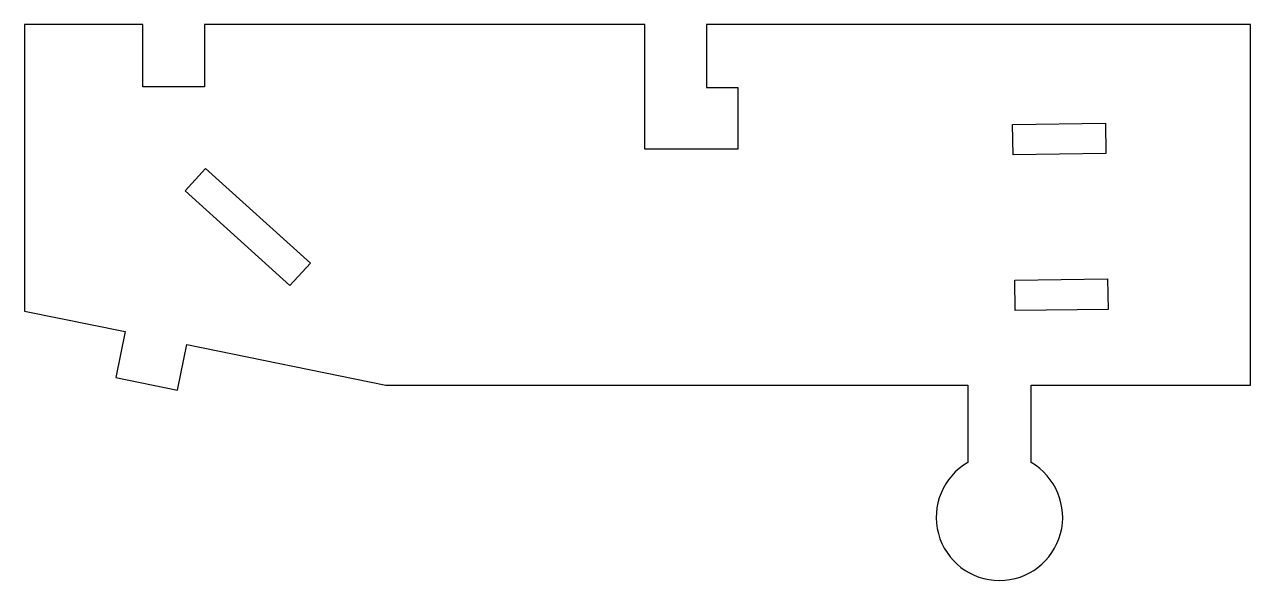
# Model space of a CAD drawing. Header units: millimetres. Extents: x -39.3 to 39.3, y -17.8 to 17.8.
import ezdxf

# ---------------------------------------------------------------- set-up
doc = ezdxf.new("R2010")
doc.units = ezdxf.units.MM
doc.layers.get('0').update_dxf_attribs({"linetype": 'CONTINUOUS'})

msp = doc.modelspace()

# ---------------------------------------------------------------- linework, layer by layer
for p, q in [((-31.737, 17.833), (-39.324, 17.833)), ((-39.324, 17.833), (-39.324, -0.547)), ((-31.737, 13.833), (-31.737, 17.833)), ((0.48, 17.833), (-27.787, 17.833)), ((-27.787, 17.833), (-27.787, 13.833)), ((0.48, 9.833), (0.48, 17.833)), ((39.324, 17.833), (4.43, 17.833)), ((4.43, 17.833), (4.43, 13.783)), ((39.324, -5.302), (39.324, 17.833)), ((-27.787, 13.833), (-31.737, 13.833)), ((4.43, 13.783), (6.43, 13.783)), ((6.43, 13.783), (6.43, 9.833)), ((24.067, 11.427), (30.016, 11.51)), ((24.094, 9.477), (24.067, 11.427)), ((30.016, 11.51), (30.044, 9.56)), ((6.43, 9.833), (0.48, 9.833)), ((30.044, 9.56), (24.094, 9.477)), ((-29.022, 7.158), (-27.716, 8.605)), ((-27.716, 8.605), (-20.986, 2.53)), ((-22.293, 1.082), (-29.022, 7.158)), ((-20.986, 2.53), (-22.293, 1.082)), ((24.207, 1.428), (30.156, 1.511)), ((24.234, -0.522), (24.207, 1.428)), ((30.156, 1.511), (30.184, -0.439)), ((-39.324, -0.547), (-32.87, -1.871)), ((30.184, -0.439), (24.234, -0.522)), ((-32.87, -1.871), (-33.472, -4.809)), ((-29.505, -5.623), (-28.902, -2.684)), ((-28.902, -2.684), (-16.139, -5.302)), ((-33.472, -4.809), (-29.505, -5.623)), ((-16.139, -5.302), (21.194, -5.302)), ((21.194, -5.302), (21.194, -10.263)), ((25.244, -10.263), (25.244, -5.302)), ((25.244, -5.302), (39.324, -5.302))]:
    msp.add_line(p, q)
msp.add_arc((23.219, -13.777), 4.056, -240.04997, 60.04997)

doc.saveas('drawing.dxf')
